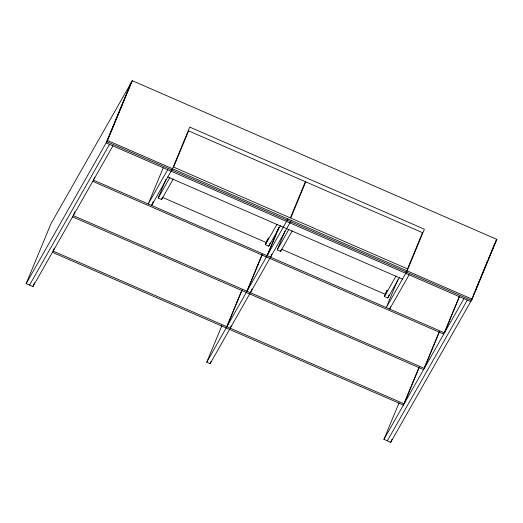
<?xml version="1.0" encoding="UTF-8"?>
<svg xmlns="http://www.w3.org/2000/svg" width="523" height="523" viewBox="0 0 523 523"><rect width="100%" height="100%" fill="white"/><g stroke="black" fill="none" stroke-linecap="round" stroke-linejoin="round"><path stroke-width="0.78" d="M112.916 145.865L32.936 286.571L26.15 283.616L50.901 223.857L132.273 80.705L496.85 239.384L472.099 299.143L390.727 442.295L383.941 439.34L399.101 402.743M32.936 286.571L34.485 282.832M54.353 248.079L53.104 251.086L404.109 403.861L419.361 367.035M74.828 211.848L73.272 215.607L424.277 368.375L439.529 331.556M130.881 83.157L106.13 142.91L470.707 301.594L472.249 297.862M131.574 81.928L106.823 141.687L471.4 300.365L496.15 240.613M26.15 283.616L107.522 140.465L132.273 80.705M94.689 177.12L93.44 180.121L444.445 332.896L459.697 296.07M163.169 167.896L148.225 203.97L167.7 169.714M153.174 201.688L151.618 205.447L172.485 168.739L189.738 127.089L424.382 229.218L407.136 270.868L386.268 307.576L397.787 279.766M173.25 179.023L161.581 199.551L158.188 198.073L165.948 179.337M171.786 169.962L172.407 168.465M161.581 199.551L162.202 198.047M291.429 220.261L210.135 363.694L206.742 362.217L221.994 325.391M210.135 363.694L211.07 361.439M226.832 326.47L241.829 290.272M226.91 326.738L242.214 289.788M230.303 328.209L231.231 325.973M280.439 225.675L268.776 246.202L265.377 244.725L267.678 239.168M268.377 237.945L266.769 241.378M247.307 290.239L261.997 254.786M247.078 291.252L262.383 254.309M268.776 246.202L270.326 242.456M250.471 292.73L252.014 289.003M267.475 254.76L278.766 227.505M267.246 255.773L278.844 227.773M270.639 257.251L271.875 254.263M288.036 218.784L206.742 362.217M292.272 230.826L280.603 251.354L277.21 249.876L284.97 231.14M280.603 251.354L281.531 249.105M399.461 277.478L387.791 298.005L384.398 296.528L387.007 290.239M387.092 290.481L385.791 293.181M387.791 298.005L389.034 295.011M390.596 306.798L389.661 309.054L409.136 274.797M406.051 272.575L406.672 271.064M406.436 272.091L407.221 270.188M404.037 403.579L418.975 367.512M390.727 442.295L391.969 439.307M424.513 367.349L439.143 332.027M444.681 331.863L459.312 296.548M473.178 295.619L474.42 292.632M475.034 291.134L475.963 288.892M476.584 287.402L479.676 279.929M480.297 278.439L481.225 276.196M481.846 274.699L487.41 261.258M488.338 259.016L489.58 256.028M490.195 254.531L491.123 252.295M491.744 250.798L493.294 247.065M493.908 245.568L494.836 243.332M29.543 285.094L109.523 144.387M158.188 198.073L169.857 177.545M265.377 244.725L277.046 224.197M237.331 301.117L238.03 299.888M257.499 265.632L258.199 264.409M236.886 302.202L237.579 300.973M257.055 266.717L257.747 265.494M277.223 231.238L277.916 230.009M277.21 249.876L288.879 229.349M384.398 296.528L396.068 276M495.458 241.835L496.85 239.384M383.941 439.34L463.921 298.64M387.334 440.817L467.314 300.117M107.522 140.465L472.099 299.143M167.811 176.964L402.455 279.092M162.038 197.184L266.723 242.744M281.805 249.308L385.745 294.547M92.748 181.35L443.746 334.119M72.579 216.829L423.578 369.604M52.411 252.315L403.41 405.083M188.626 130.881L173.623 167.099L290.363 217.908L305.367 181.69L188.626 130.881M305.752 181.86L290.755 218.078L407.495 268.887L422.499 232.67L305.752 181.86"/></g></svg>
